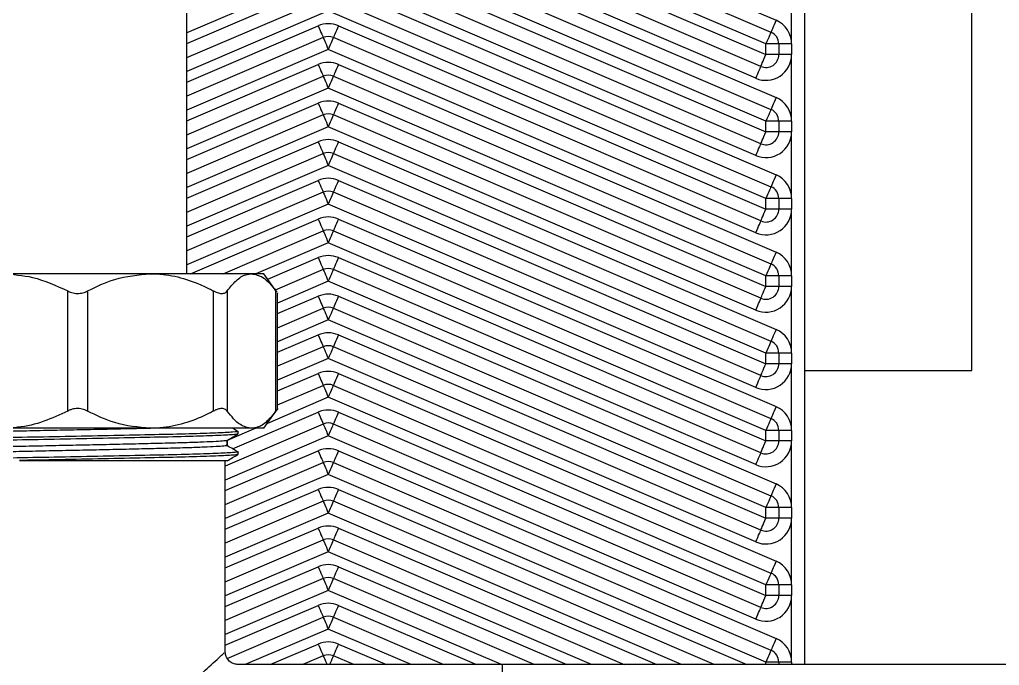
# Model space of a CAD drawing. Extents: x 75 to 2075, y 25 to 1460.
# Drawn here: x 426 to 552.8, y 1026.3 to 1109.9 of the extents above; entities that cross this region are included whole.
import ezdxf

# ---------------------------------------------------------------- set-up
doc = ezdxf.new("R2010")
doc.units = 0
doc.header["$LTSCALE"] = 5
doc.linetypes.add('SLD-KATı', pattern=[0])
doc.layers.get('0').update_dxf_attribs({"linetype": 'CONTINUOUS'})

msp = doc.modelspace()

# ---------------------------------------------------------------- linework, layer by layer
at = {"color": 7, "linetype": 'SLD-KATı'}
for p, q in [((447.594, 1076.979), (447.594, 1193.646)), ((527.594, 1192.473), (527.594, 1026.396)), ((549.26, 1064.479), (549.26, 1174.588)), ((467.24, 1134.063), (523.907, 1109.778)), ((466.584, 1132.531), (523.25, 1108.246)), ((522.594, 1106.714), (465.927, 1131)), ((467.24, 1129.063), (522.594, 1105.34)), ((521.937, 1103.808), (466.584, 1127.531)), ((521.281, 1102.277), (465.927, 1126)), ((467.24, 1124.063), (523.907, 1099.778)), ((466.584, 1122.531), (523.25, 1098.246)), ((522.594, 1096.714), (465.927, 1120.999)), ((467.24, 1119.063), (522.594, 1095.34)), ((521.937, 1093.808), (466.584, 1117.531)), ((521.281, 1092.277), (465.927, 1115.999)), ((525.927, 1106.714), (525.927, 1115.34)), ((467.24, 1114.063), (523.907, 1089.778)), ((447.594, 1104.956), (465.271, 1112.531)), ((466.584, 1112.531), (523.25, 1088.246)), ((522.594, 1086.714), (465.927, 1111)), ((467.24, 1109.063), (522.594, 1085.34)), ((465.271, 1107.531), (447.594, 1099.956)), ((521.937, 1083.808), (466.584, 1107.531)), ((524.26, 1106.714), (522.594, 1106.714)), ((522.594, 1105.34), (522.594, 1106.714)), ((524.26, 1106.714), (524.26, 1105.34)), ((525.927, 1106.714), (524.26, 1106.714)), ((525.927, 1106.714), (525.927, 1105.34)), ((521.281, 1082.277), (465.927, 1105.999)), ((524.26, 1105.34), (522.594, 1105.34)), ((525.927, 1105.34), (524.26, 1105.34)), ((525.927, 1096.714), (525.927, 1105.34)), ((467.24, 1104.063), (523.907, 1079.778)), ((447.594, 1094.956), (465.271, 1102.531)), ((466.584, 1102.531), (523.25, 1078.246)), ((522.594, 1076.714), (465.927, 1100.999)), ((467.24, 1099.063), (522.594, 1075.34)), ((465.271, 1097.531), (447.594, 1089.956)), ((521.937, 1073.808), (466.584, 1097.531)), ((524.26, 1096.714), (522.594, 1096.714)), ((522.594, 1095.34), (522.594, 1096.714)), ((525.927, 1096.714), (524.26, 1096.714)), ((524.26, 1096.714), (524.26, 1095.34)), ((525.927, 1096.714), (525.927, 1095.34)), ((521.281, 1072.277), (465.927, 1096)), ((524.26, 1095.34), (522.594, 1095.34)), ((525.927, 1095.34), (524.26, 1095.34)), ((525.927, 1086.714), (525.927, 1095.34)), ((467.24, 1094.063), (523.907, 1069.778)), ((447.594, 1084.956), (465.271, 1092.531)), ((466.584, 1092.531), (523.25, 1068.246)), ((522.594, 1066.714), (465.927, 1090.999)), ((467.24, 1089.063), (522.594, 1065.34)), ((465.271, 1087.531), (447.594, 1079.956)), ((521.937, 1063.808), (466.584, 1087.531)), ((521.281, 1062.277), (465.927, 1085.999)), ((524.26, 1086.714), (522.594, 1086.714)), ((522.594, 1085.34), (522.594, 1086.714)), ((525.927, 1086.714), (524.26, 1086.714)), ((524.26, 1086.714), (524.26, 1085.34)), ((525.927, 1086.714), (525.927, 1085.34)), ((524.26, 1085.34), (522.594, 1085.34)), ((525.927, 1085.34), (524.26, 1085.34)), ((525.927, 1076.714), (525.927, 1085.34)), ((467.24, 1084.063), (523.907, 1059.778)), ((452.316, 1076.979), (465.271, 1082.531)), ((466.584, 1082.531), (523.25, 1058.246)), ((522.594, 1056.714), (465.927, 1080.999)), ((467.24, 1079.063), (522.594, 1055.34)), ((465.271, 1077.531), (459.068, 1074.873)), ((521.937, 1053.808), (466.584, 1077.531)), ((442.909, 1076.979), (423.785, 1076.979)), ((455.991, 1076.979), (442.909, 1076.979)), ((457.594, 1076.979), (455.991, 1076.979)), ((459.26, 1074.599), (457.594, 1076.979)), ((521.281, 1052.277), (465.927, 1076)), ((522.594, 1075.34), (522.594, 1076.714)), ((524.26, 1076.714), (522.594, 1076.714)), ((525.927, 1076.714), (524.26, 1076.714)), ((524.26, 1076.714), (524.26, 1075.34)), ((525.927, 1076.714), (525.927, 1075.34)), ((432.184, 1059.211), (432.184, 1074.748)), ((434.734, 1074.748), (434.734, 1059.211)), ((451.084, 1059.211), (451.084, 1074.748)), ((452.828, 1074.748), (452.828, 1059.211)), ((459.153, 1059.211), (459.153, 1074.748)), ((459.153, 1074.748), (459.258, 1074.598)), ((524.26, 1075.34), (522.594, 1075.34)), ((525.927, 1075.34), (524.26, 1075.34)), ((525.927, 1066.714), (525.927, 1075.34)), ((459.332, 1074.495), (459.346, 1074.457)), ((459.366, 1059.519), (459.366, 1074.457)), ((467.24, 1074.063), (523.907, 1049.778)), ((459.366, 1070.001), (465.271, 1072.531)), ((466.584, 1072.531), (523.25, 1048.246)), ((522.594, 1046.714), (465.927, 1070.999)), ((467.24, 1069.063), (522.594, 1045.34)), ((465.271, 1067.531), (459.366, 1065.001)), ((521.937, 1043.808), (466.584, 1067.531)), ((521.281, 1042.276), (465.927, 1065.999)), ((522.594, 1065.34), (522.594, 1066.714)), ((524.26, 1066.714), (522.594, 1066.714)), ((524.26, 1066.714), (524.26, 1065.34)), ((525.927, 1066.714), (524.26, 1066.714)), ((525.927, 1066.714), (525.927, 1065.34)), ((524.26, 1065.34), (522.594, 1065.34)), ((525.927, 1065.34), (524.26, 1065.34)), ((525.927, 1056.714), (525.927, 1065.34)), ((527.594, 1064.479), (549.26, 1064.479)), ((467.24, 1064.063), (523.907, 1039.778)), ((459.366, 1060.001), (465.271, 1062.531)), ((466.584, 1062.531), (523.25, 1038.246)), ((522.594, 1036.714), (465.927, 1061)), ((457.594, 1056.979), (459.277, 1059.384)), ((467.24, 1059.063), (522.594, 1035.34)), ((442.909, 1056.979), (423.785, 1056.979)), ((455.991, 1056.979), (442.909, 1056.979)), ((465.271, 1057.531), (452.594, 1052.099)), ((454.13, 1056.626), (453.52, 1056.979)), ((457.594, 1056.979), (455.991, 1056.979)), ((521.937, 1033.808), (466.584, 1057.531)), ((454.26, 1056.25), (454.26, 1056.581)), ((521.281, 1032.277), (465.927, 1055.999)), ((524.26, 1056.714), (522.594, 1056.714)), ((522.594, 1055.34), (522.594, 1056.714)), ((524.26, 1056.714), (524.26, 1055.34)), ((525.927, 1056.714), (524.26, 1056.714)), ((525.927, 1056.714), (525.927, 1055.34)), ((524.26, 1055.34), (522.594, 1055.34)), ((525.927, 1055.34), (524.26, 1055.34)), ((525.927, 1046.714), (525.927, 1055.34)), ((454.26, 1053.604), (454.26, 1053.935)), ((467.24, 1054.063), (523.907, 1029.778)), ((452.594, 1027.901), (452.594, 1052.813)), ((452.594, 1047.098), (465.271, 1052.531)), ((466.584, 1052.531), (523.25, 1028.246)), ((522.594, 1026.714), (465.927, 1050.999)), ((465.271, 1047.531), (452.594, 1042.098)), ((515.899, 1026.396), (466.584, 1047.531)), ((522.594, 1045.34), (522.594, 1046.714)), ((524.26, 1046.714), (522.594, 1046.714)), ((525.927, 1046.714), (524.26, 1046.714)), ((524.26, 1046.714), (524.26, 1045.34)), ((525.927, 1046.714), (525.927, 1045.34)), ((524.26, 1045.34), (522.594, 1045.34)), ((525.927, 1045.34), (524.26, 1045.34)), ((525.927, 1036.714), (525.927, 1045.34)), ((452.594, 1037.098), (465.271, 1042.531)), ((466.584, 1042.531), (504.233, 1026.396)), ((465.271, 1037.531), (452.594, 1032.099)), ((492.566, 1026.396), (466.584, 1037.531)), ((524.26, 1036.714), (522.594, 1036.714)), ((522.594, 1035.34), (522.594, 1036.714)), ((525.927, 1036.714), (524.26, 1036.714)), ((524.26, 1036.714), (524.26, 1035.34)), ((525.927, 1036.714), (525.927, 1035.34)), ((524.26, 1035.34), (522.594, 1035.34)), ((525.927, 1035.34), (524.26, 1035.34)), ((525.927, 1026.714), (525.927, 1035.34)), ((452.852, 1027.209), (465.271, 1032.531)), ((466.584, 1032.531), (480.899, 1026.396)), ((488.427, 1026.396), (454.073, 1026.396)), ((465.271, 1027.531), (462.622, 1026.396)), ((469.233, 1026.396), (466.584, 1027.531)), ((561.602, 1026.396), (488.427, 1026.396)), ((488.427, 1026.396), (488.427, 979.729)), ((524.26, 1026.714), (522.594, 1026.714)), ((525.927, 1026.714), (524.26, 1026.714)), ((524.26, 1026.714), (524.26, 1026.396))]:
    msp.add_line(p, q, dxfattribs=at)
at = {"color": 8, "linetype": 'SLD-KATı'}
for p, q in [((465.927, 1115.999), (447.594, 1108.142)), ((447.594, 1106.769), (464.614, 1114.063)), ((465.927, 1111), (447.594, 1103.142)), ((447.594, 1101.769), (464.614, 1109.063)), ((465.927, 1105.999), (447.594, 1098.142)), ((447.594, 1096.769), (464.614, 1104.063)), ((465.927, 1100.999), (447.594, 1093.142)), ((447.594, 1091.769), (464.614, 1099.063)), ((465.927, 1096), (447.594, 1088.142)), ((447.594, 1086.769), (464.614, 1094.063)), ((465.927, 1090.999), (447.594, 1083.142)), ((447.594, 1081.769), (464.614, 1089.063)), ((465.927, 1085.999), (447.594, 1078.142)), ((448.085, 1076.979), (464.614, 1084.063)), ((465.927, 1080.999), (456.547, 1076.979)), ((458.092, 1076.268), (464.614, 1079.063)), ((465.927, 1076), (459.366, 1073.188)), ((459.366, 1071.814), (464.614, 1074.063)), ((465.927, 1070.999), (459.366, 1068.188)), ((459.366, 1066.814), (464.614, 1069.063)), ((465.927, 1065.999), (459.366, 1063.188)), ((459.366, 1061.814), (464.614, 1064.063)), ((465.927, 1061), (458.042, 1057.62)), ((453.545, 1054.319), (464.614, 1059.063)), ((456.547, 1056.979), (452.828, 1055.386)), ((465.927, 1055.999), (452.594, 1050.285)), ((452.594, 1048.912), (464.614, 1054.063)), ((465.927, 1050.999), (452.594, 1045.285)), ((452.594, 1043.912), (464.614, 1049.063)), ((467.24, 1049.063), (520.13, 1026.396)), ((465.927, 1045.999), (452.594, 1040.285)), ((511.668, 1026.396), (465.927, 1045.999)), ((452.594, 1038.912), (464.614, 1044.063)), ((467.24, 1044.063), (508.464, 1026.396)), ((465.927, 1041), (452.594, 1035.285)), ((500.002, 1026.396), (465.927, 1041)), ((452.594, 1033.912), (464.614, 1039.063)), ((467.24, 1039.063), (496.797, 1026.396)), ((465.927, 1035.999), (452.594, 1030.285)), ((488.335, 1026.396), (465.927, 1035.999)), ((452.594, 1028.912), (464.614, 1034.063)), ((467.24, 1034.063), (485.13, 1026.396)), ((465.927, 1030.999), (455.186, 1026.396)), ((476.668, 1026.396), (465.927, 1030.999)), ((458.391, 1026.396), (464.614, 1029.063)), ((467.24, 1029.063), (473.464, 1026.396)), ((522.594, 1026.396), (522.594, 1026.714)), ((525.927, 1026.714), (525.927, 1026.396))]:
    msp.add_line(p, q, dxfattribs=at)
at = {"color": 7, "linetype": 'SLD-KATı', "flags": 128}
for points in [[(464.614, 1109.063), (464.742, 1108.764), (464.865, 1108.477), (464.979, 1108.212), (465.078, 1107.98), (465.16, 1107.79), (465.221, 1107.648), (465.258, 1107.561), (465.271, 1107.531)], [(467.24, 1109.063), (467.112, 1108.764), (466.989, 1108.477), (466.875, 1108.212), (466.776, 1107.98), (466.694, 1107.79), (466.634, 1107.648), (466.596, 1107.561), (466.584, 1107.531)], [(523.907, 1109.778), (523.779, 1109.479), (523.656, 1109.191), (523.542, 1108.927), (523.443, 1108.694), (523.361, 1108.504), (523.3, 1108.362), (523.263, 1108.275), (523.25, 1108.246)], [(523.25, 1108.246), (523.238, 1108.216), (523.2, 1108.129), (523.14, 1107.988), (523.058, 1107.797), (522.958, 1107.565), (522.845, 1107.3), (522.722, 1107.013), (522.594, 1106.714)], [(465.271, 1107.531), (465.283, 1107.502), (465.321, 1107.415), (465.381, 1107.273), (465.463, 1107.083), (465.562, 1106.851), (465.676, 1106.586), (465.799, 1106.298), (465.927, 1105.999)], [(466.584, 1107.531), (466.571, 1107.502), (466.534, 1107.415), (466.473, 1107.273), (466.391, 1107.083), (466.292, 1106.851), (466.178, 1106.586), (466.055, 1106.298), (465.927, 1105.999)], [(521.937, 1103.808), (521.95, 1103.838), (521.987, 1103.925), (522.048, 1104.067), (522.129, 1104.257), (522.229, 1104.489), (522.342, 1104.754), (522.466, 1105.041), (522.594, 1105.34)], [(464.614, 1104.063), (464.742, 1103.764), (464.865, 1103.477), (464.979, 1103.212), (465.078, 1102.98), (465.16, 1102.79), (465.221, 1102.648), (465.258, 1102.561), (465.271, 1102.531)], [(467.24, 1104.063), (467.112, 1103.764), (466.989, 1103.477), (466.875, 1103.212), (466.776, 1102.98), (466.694, 1102.79), (466.634, 1102.648), (466.596, 1102.561), (466.584, 1102.531)], [(521.281, 1102.277), (521.409, 1102.575), (521.532, 1102.863), (521.645, 1103.128), (521.745, 1103.36), (521.827, 1103.55), (521.887, 1103.692), (521.925, 1103.779), (521.937, 1103.808)], [(465.271, 1102.531), (465.283, 1102.502), (465.321, 1102.415), (465.381, 1102.273), (465.463, 1102.083), (465.562, 1101.851), (465.676, 1101.586), (465.799, 1101.298), (465.927, 1100.999)], [(466.584, 1102.531), (466.571, 1102.502), (466.534, 1102.415), (466.473, 1102.273), (466.391, 1102.083), (466.292, 1101.851), (466.178, 1101.586), (466.055, 1101.298), (465.927, 1100.999)], [(464.614, 1099.063), (464.742, 1098.764), (464.865, 1098.477), (464.979, 1098.212), (465.078, 1097.98), (465.16, 1097.79), (465.221, 1097.648), (465.258, 1097.561), (465.271, 1097.531)], [(467.24, 1099.063), (467.112, 1098.764), (466.989, 1098.477), (466.875, 1098.212), (466.776, 1097.98), (466.694, 1097.79), (466.634, 1097.648), (466.596, 1097.561), (466.584, 1097.531)], [(523.907, 1099.778), (523.779, 1099.479), (523.656, 1099.191), (523.542, 1098.926), (523.443, 1098.694), (523.361, 1098.504), (523.3, 1098.362), (523.263, 1098.275), (523.25, 1098.246)], [(465.271, 1097.531), (465.283, 1097.502), (465.321, 1097.415), (465.381, 1097.273), (465.463, 1097.083), (465.562, 1096.851), (465.676, 1096.586), (465.799, 1096.298), (465.927, 1096)], [(466.584, 1097.531), (466.571, 1097.502), (466.534, 1097.415), (466.473, 1097.273), (466.391, 1097.083), (466.292, 1096.851), (466.178, 1096.586), (466.055, 1096.298), (465.927, 1096)], [(523.25, 1098.246), (523.238, 1098.216), (523.2, 1098.129), (523.14, 1097.988), (523.058, 1097.797), (522.958, 1097.565), (522.845, 1097.3), (522.722, 1097.013), (522.594, 1096.714)], [(521.937, 1093.808), (521.95, 1093.838), (521.987, 1093.925), (522.048, 1094.067), (522.129, 1094.257), (522.229, 1094.489), (522.342, 1094.754), (522.466, 1095.041), (522.594, 1095.34)], [(464.614, 1094.063), (464.742, 1093.764), (464.865, 1093.477), (464.979, 1093.212), (465.078, 1092.98), (465.16, 1092.79), (465.221, 1092.648), (465.258, 1092.561), (465.271, 1092.531)], [(467.24, 1094.063), (467.112, 1093.764), (466.989, 1093.477), (466.875, 1093.212), (466.776, 1092.98), (466.694, 1092.79), (466.634, 1092.648), (466.596, 1092.561), (466.584, 1092.531)], [(521.281, 1092.277), (521.409, 1092.575), (521.532, 1092.863), (521.645, 1093.128), (521.745, 1093.36), (521.827, 1093.55), (521.887, 1093.692), (521.925, 1093.779), (521.937, 1093.808)], [(465.271, 1092.531), (465.283, 1092.502), (465.321, 1092.415), (465.381, 1092.273), (465.463, 1092.083), (465.562, 1091.851), (465.676, 1091.586), (465.799, 1091.298), (465.927, 1090.999)], [(466.584, 1092.531), (466.571, 1092.502), (466.534, 1092.415), (466.473, 1092.273), (466.391, 1092.083), (466.292, 1091.851), (466.178, 1091.586), (466.055, 1091.298), (465.927, 1090.999)], [(464.614, 1089.063), (464.742, 1088.764), (464.865, 1088.477), (464.979, 1088.212), (465.078, 1087.98), (465.16, 1087.79), (465.221, 1087.648), (465.258, 1087.561), (465.271, 1087.531)], [(467.24, 1089.063), (467.112, 1088.764), (466.989, 1088.477), (466.875, 1088.212), (466.776, 1087.98), (466.694, 1087.79), (466.634, 1087.648), (466.596, 1087.561), (466.584, 1087.531)], [(523.907, 1089.778), (523.779, 1089.479), (523.656, 1089.191), (523.542, 1088.927), (523.443, 1088.694), (523.361, 1088.504), (523.3, 1088.362), (523.263, 1088.275), (523.25, 1088.246)], [(465.271, 1087.531), (465.283, 1087.502), (465.321, 1087.415), (465.381, 1087.273), (465.463, 1087.083), (465.562, 1086.851), (465.676, 1086.586), (465.799, 1086.298), (465.927, 1085.999)], [(466.584, 1087.531), (466.571, 1087.502), (466.534, 1087.415), (466.473, 1087.273), (466.391, 1087.083), (466.292, 1086.851), (466.178, 1086.586), (466.055, 1086.298), (465.927, 1085.999)], [(523.25, 1088.246), (523.238, 1088.216), (523.2, 1088.129), (523.14, 1087.987), (523.058, 1087.797), (522.958, 1087.565), (522.845, 1087.3), (522.722, 1087.013), (522.594, 1086.714)], [(521.937, 1083.808), (521.95, 1083.838), (521.987, 1083.925), (522.048, 1084.067), (522.129, 1084.257), (522.229, 1084.489), (522.342, 1084.754), (522.466, 1085.041), (522.594, 1085.34)], [(464.614, 1084.063), (464.742, 1083.764), (464.865, 1083.477), (464.979, 1083.212), (465.078, 1082.98), (465.16, 1082.79), (465.221, 1082.648), (465.258, 1082.561), (465.271, 1082.531)], [(467.24, 1084.063), (467.112, 1083.764), (466.989, 1083.477), (466.875, 1083.212), (466.776, 1082.98), (466.694, 1082.79), (466.634, 1082.648), (466.596, 1082.561), (466.584, 1082.531)], [(521.281, 1082.277), (521.409, 1082.575), (521.532, 1082.863), (521.645, 1083.128), (521.745, 1083.36), (521.827, 1083.55), (521.887, 1083.692), (521.925, 1083.779), (521.937, 1083.808)], [(465.271, 1082.531), (465.283, 1082.502), (465.321, 1082.415), (465.381, 1082.273), (465.463, 1082.083), (465.562, 1081.851), (465.676, 1081.586), (465.799, 1081.298), (465.927, 1080.999)], [(466.584, 1082.531), (466.571, 1082.502), (466.534, 1082.415), (466.473, 1082.273), (466.391, 1082.083), (466.292, 1081.851), (466.178, 1081.586), (466.055, 1081.298), (465.927, 1080.999)], [(523.907, 1079.778), (523.779, 1079.479), (523.656, 1079.191), (523.542, 1078.927), (523.443, 1078.694), (523.361, 1078.504), (523.3, 1078.362), (523.263, 1078.275), (523.25, 1078.246)], [(464.614, 1079.063), (464.742, 1078.764), (464.865, 1078.477), (464.979, 1078.212), (465.078, 1077.98), (465.16, 1077.79), (465.221, 1077.648), (465.258, 1077.561), (465.271, 1077.531)], [(467.24, 1079.063), (467.112, 1078.764), (466.989, 1078.477), (466.875, 1078.212), (466.776, 1077.98), (466.694, 1077.79), (466.634, 1077.648), (466.596, 1077.561), (466.584, 1077.531)], [(465.271, 1077.531), (465.283, 1077.502), (465.321, 1077.415), (465.381, 1077.273), (465.463, 1077.083), (465.562, 1076.851), (465.676, 1076.586), (465.799, 1076.298), (465.927, 1076)], [(466.584, 1077.531), (466.571, 1077.502), (466.534, 1077.415), (466.473, 1077.273), (466.391, 1077.083), (466.292, 1076.851), (466.178, 1076.586), (466.055, 1076.298), (465.927, 1076)], [(523.25, 1078.246), (523.238, 1078.216), (523.2, 1078.129), (523.14, 1077.988), (523.058, 1077.797), (522.958, 1077.565), (522.845, 1077.3), (522.722, 1077.013), (522.594, 1076.714)], [(521.937, 1073.808), (521.95, 1073.838), (521.987, 1073.925), (522.048, 1074.067), (522.129, 1074.257), (522.229, 1074.489), (522.342, 1074.754), (522.466, 1075.041), (522.594, 1075.34)], [(464.614, 1074.063), (464.742, 1073.764), (464.865, 1073.477), (464.979, 1073.212), (465.078, 1072.98), (465.16, 1072.79), (465.221, 1072.648), (465.258, 1072.561), (465.271, 1072.531)], [(467.24, 1074.063), (467.112, 1073.764), (466.989, 1073.477), (466.875, 1073.212), (466.776, 1072.98), (466.694, 1072.79), (466.634, 1072.648), (466.596, 1072.561), (466.584, 1072.531)], [(521.281, 1072.277), (521.409, 1072.575), (521.532, 1072.863), (521.645, 1073.128), (521.745, 1073.36), (521.827, 1073.55), (521.887, 1073.692), (521.925, 1073.779), (521.937, 1073.808)], [(465.271, 1072.531), (465.283, 1072.502), (465.321, 1072.415), (465.381, 1072.273), (465.463, 1072.083), (465.562, 1071.851), (465.676, 1071.586), (465.799, 1071.298), (465.927, 1070.999)], [(466.584, 1072.531), (466.571, 1072.502), (466.534, 1072.415), (466.473, 1072.273), (466.391, 1072.083), (466.292, 1071.851), (466.178, 1071.586), (466.055, 1071.298), (465.927, 1070.999)], [(523.907, 1069.778), (523.779, 1069.479), (523.656, 1069.191), (523.542, 1068.927), (523.443, 1068.694), (523.361, 1068.504), (523.3, 1068.362), (523.263, 1068.275), (523.25, 1068.246)], [(464.614, 1069.063), (464.742, 1068.764), (464.865, 1068.477), (464.979, 1068.212), (465.078, 1067.98), (465.16, 1067.79), (465.221, 1067.648), (465.258, 1067.561), (465.271, 1067.531)], [(467.24, 1069.063), (467.112, 1068.764), (466.989, 1068.477), (466.875, 1068.212), (466.776, 1067.98), (466.694, 1067.79), (466.634, 1067.648), (466.596, 1067.561), (466.584, 1067.531)], [(523.25, 1068.246), (523.238, 1068.216), (523.2, 1068.129), (523.14, 1067.988), (523.058, 1067.797), (522.958, 1067.565), (522.845, 1067.3), (522.722, 1067.013), (522.594, 1066.714)], [(465.271, 1067.531), (465.283, 1067.502), (465.321, 1067.415), (465.381, 1067.273), (465.463, 1067.083), (465.562, 1066.851), (465.676, 1066.586), (465.799, 1066.298), (465.927, 1065.999)], [(466.584, 1067.531), (466.571, 1067.502), (466.534, 1067.415), (466.473, 1067.273), (466.391, 1067.083), (466.292, 1066.851), (466.178, 1066.586), (466.055, 1066.298), (465.927, 1065.999)], [(521.937, 1063.808), (521.95, 1063.838), (521.987, 1063.925), (522.048, 1064.067), (522.129, 1064.257), (522.229, 1064.489), (522.342, 1064.754), (522.466, 1065.041), (522.594, 1065.34)], [(464.614, 1064.063), (464.742, 1063.764), (464.865, 1063.477), (464.979, 1063.212), (465.078, 1062.98), (465.16, 1062.79), (465.221, 1062.648), (465.258, 1062.561), (465.271, 1062.531)], [(467.24, 1064.063), (467.112, 1063.764), (466.989, 1063.477), (466.875, 1063.212), (466.776, 1062.98), (466.694, 1062.79), (466.634, 1062.648), (466.596, 1062.561), (466.584, 1062.531)], [(521.281, 1062.277), (521.409, 1062.575), (521.532, 1062.863), (521.645, 1063.128), (521.745, 1063.36), (521.827, 1063.55), (521.887, 1063.692), (521.925, 1063.779), (521.937, 1063.808)], [(465.271, 1062.531), (465.283, 1062.502), (465.321, 1062.415), (465.381, 1062.273), (465.463, 1062.083), (465.562, 1061.851), (465.676, 1061.586), (465.799, 1061.298), (465.927, 1061)], [(466.584, 1062.531), (466.571, 1062.502), (466.534, 1062.415), (466.473, 1062.273), (466.391, 1062.083), (466.292, 1061.851), (466.178, 1061.586), (466.055, 1061.298), (465.927, 1061)], [(523.907, 1059.778), (523.779, 1059.479), (523.656, 1059.191), (523.542, 1058.927), (523.443, 1058.694), (523.361, 1058.504), (523.3, 1058.362), (523.263, 1058.275), (523.25, 1058.246)], [(464.614, 1059.063), (464.742, 1058.764), (464.865, 1058.477), (464.979, 1058.212), (465.078, 1057.98), (465.16, 1057.79), (465.221, 1057.648), (465.258, 1057.561), (465.271, 1057.531)], [(467.24, 1059.063), (467.112, 1058.764), (466.989, 1058.477), (466.875, 1058.212), (466.776, 1057.98), (466.694, 1057.79), (466.634, 1057.648), (466.596, 1057.561), (466.584, 1057.531)], [(523.25, 1058.246), (523.238, 1058.216), (523.2, 1058.129), (523.14, 1057.988), (523.058, 1057.797), (522.958, 1057.565), (522.845, 1057.3), (522.722, 1057.013), (522.594, 1056.714)], [(465.271, 1057.531), (465.283, 1057.502), (465.321, 1057.415), (465.381, 1057.273), (465.463, 1057.083), (465.562, 1056.851), (465.676, 1056.586), (465.799, 1056.298), (465.927, 1055.999)], [(466.584, 1057.531), (466.571, 1057.502), (466.534, 1057.415), (466.473, 1057.273), (466.391, 1057.083), (466.292, 1056.851), (466.178, 1056.586), (466.055, 1056.298), (465.927, 1055.999)], [(521.937, 1053.808), (521.95, 1053.838), (521.987, 1053.925), (522.048, 1054.067), (522.129, 1054.257), (522.229, 1054.489), (522.342, 1054.754), (522.466, 1055.041), (522.594, 1055.34)], [(464.614, 1054.063), (464.742, 1053.764), (464.865, 1053.477), (464.979, 1053.212), (465.078, 1052.98), (465.16, 1052.79), (465.221, 1052.648), (465.258, 1052.561), (465.271, 1052.531)], [(467.24, 1054.063), (467.112, 1053.764), (466.989, 1053.477), (466.875, 1053.212), (466.776, 1052.98), (466.694, 1052.79), (466.634, 1052.648), (466.596, 1052.561), (466.584, 1052.531)], [(521.281, 1052.277), (521.409, 1052.575), (521.532, 1052.863), (521.645, 1053.128), (521.745, 1053.36), (521.827, 1053.55), (521.887, 1053.692), (521.925, 1053.779), (521.937, 1053.808)], [(465.271, 1052.531), (465.283, 1052.502), (465.321, 1052.415), (465.381, 1052.273), (465.463, 1052.083), (465.562, 1051.851), (465.676, 1051.586), (465.799, 1051.298), (465.927, 1050.999)], [(466.584, 1052.531), (466.571, 1052.502), (466.534, 1052.415), (466.473, 1052.273), (466.391, 1052.083), (466.292, 1051.851), (466.178, 1051.586), (466.055, 1051.298), (465.927, 1050.999)], [(523.907, 1049.778), (523.779, 1049.479), (523.656, 1049.191), (523.542, 1048.927), (523.443, 1048.694), (523.361, 1048.504), (523.3, 1048.362), (523.263, 1048.275), (523.25, 1048.246)], [(464.614, 1049.063), (464.742, 1048.764), (464.865, 1048.477), (464.979, 1048.212), (465.078, 1047.98), (465.16, 1047.79), (465.221, 1047.648), (465.258, 1047.561), (465.271, 1047.531)], [(467.24, 1049.063), (467.112, 1048.764), (466.989, 1048.477), (466.875, 1048.212), (466.776, 1047.98), (466.694, 1047.79), (466.634, 1047.648), (466.596, 1047.561), (466.584, 1047.531)], [(523.25, 1048.246), (523.238, 1048.216), (523.2, 1048.129), (523.14, 1047.988), (523.058, 1047.797), (522.958, 1047.565), (522.845, 1047.3), (522.722, 1047.013), (522.594, 1046.714)], [(465.271, 1047.531), (465.283, 1047.502), (465.321, 1047.415), (465.381, 1047.273), (465.463, 1047.083), (465.562, 1046.851), (465.676, 1046.586), (465.799, 1046.298), (465.927, 1045.999)], [(466.584, 1047.531), (466.571, 1047.502), (466.534, 1047.415), (466.473, 1047.273), (466.391, 1047.083), (466.292, 1046.851), (466.178, 1046.586), (466.055, 1046.298), (465.927, 1045.999)], [(521.937, 1043.808), (521.95, 1043.838), (521.987, 1043.925), (522.048, 1044.067), (522.129, 1044.257), (522.229, 1044.489), (522.342, 1044.754), (522.466, 1045.041), (522.594, 1045.34)], [(464.614, 1044.063), (464.742, 1043.764), (464.865, 1043.477), (464.979, 1043.212), (465.078, 1042.98), (465.16, 1042.79), (465.221, 1042.648), (465.258, 1042.561), (465.271, 1042.531)], [(467.24, 1044.063), (467.112, 1043.764), (466.989, 1043.477), (466.875, 1043.212), (466.776, 1042.98), (466.694, 1042.79), (466.634, 1042.648), (466.596, 1042.561), (466.584, 1042.531)], [(521.281, 1042.276), (521.409, 1042.575), (521.532, 1042.863), (521.645, 1043.128), (521.745, 1043.36), (521.827, 1043.55), (521.887, 1043.692), (521.925, 1043.779), (521.937, 1043.808)], [(465.271, 1042.531), (465.283, 1042.502), (465.321, 1042.415), (465.381, 1042.273), (465.463, 1042.083), (465.562, 1041.851), (465.676, 1041.586), (465.799, 1041.298), (465.927, 1041)], [(466.584, 1042.531), (466.571, 1042.502), (466.534, 1042.415), (466.473, 1042.273), (466.391, 1042.083), (466.292, 1041.851), (466.178, 1041.586), (466.055, 1041.298), (465.927, 1041)], [(464.614, 1039.063), (464.742, 1038.764), (464.865, 1038.477), (464.979, 1038.212), (465.078, 1037.98), (465.16, 1037.79), (465.221, 1037.648), (465.258, 1037.561), (465.271, 1037.531)], [(467.24, 1039.063), (467.112, 1038.764), (466.989, 1038.477), (466.875, 1038.212), (466.776, 1037.98), (466.694, 1037.79), (466.634, 1037.648), (466.596, 1037.561), (466.584, 1037.531)], [(523.907, 1039.778), (523.779, 1039.479), (523.656, 1039.191), (523.542, 1038.927), (523.443, 1038.694), (523.361, 1038.504), (523.3, 1038.362), (523.263, 1038.275), (523.25, 1038.246)], [(523.25, 1038.246), (523.238, 1038.216), (523.2, 1038.129), (523.14, 1037.987), (523.058, 1037.797), (522.958, 1037.565), (522.845, 1037.3), (522.722, 1037.013), (522.594, 1036.714)], [(465.271, 1037.531), (465.283, 1037.502), (465.321, 1037.415), (465.381, 1037.273), (465.463, 1037.083), (465.562, 1036.851), (465.676, 1036.586), (465.799, 1036.298), (465.927, 1035.999)], [(466.584, 1037.531), (466.571, 1037.502), (466.534, 1037.415), (466.473, 1037.273), (466.391, 1037.083), (466.292, 1036.851), (466.178, 1036.586), (466.055, 1036.298), (465.927, 1035.999)], [(521.937, 1033.808), (521.95, 1033.838), (521.987, 1033.925), (522.048, 1034.067), (522.129, 1034.257), (522.229, 1034.489), (522.342, 1034.754), (522.466, 1035.041), (522.594, 1035.34)], [(464.614, 1034.063), (464.742, 1033.764), (464.865, 1033.477), (464.979, 1033.212), (465.078, 1032.98), (465.16, 1032.79), (465.221, 1032.648), (465.258, 1032.561), (465.271, 1032.531)], [(467.24, 1034.063), (467.112, 1033.764), (466.989, 1033.477), (466.875, 1033.212), (466.776, 1032.98), (466.694, 1032.79), (466.634, 1032.648), (466.596, 1032.561), (466.584, 1032.531)], [(521.281, 1032.277), (521.409, 1032.575), (521.532, 1032.863), (521.645, 1033.128), (521.745, 1033.36), (521.827, 1033.55), (521.887, 1033.692), (521.925, 1033.779), (521.937, 1033.808)], [(465.271, 1032.531), (465.283, 1032.502), (465.321, 1032.415), (465.381, 1032.273), (465.463, 1032.083), (465.562, 1031.851), (465.676, 1031.586), (465.799, 1031.298), (465.927, 1030.999)], [(466.584, 1032.531), (466.571, 1032.502), (466.534, 1032.415), (466.473, 1032.273), (466.391, 1032.083), (466.292, 1031.851), (466.178, 1031.586), (466.055, 1031.298), (465.927, 1030.999)], [(464.614, 1029.063), (464.742, 1028.764), (464.865, 1028.477), (464.979, 1028.212), (465.078, 1027.98), (465.16, 1027.79), (465.221, 1027.648), (465.258, 1027.561), (465.271, 1027.531)], [(467.24, 1029.063), (467.112, 1028.764), (466.989, 1028.477), (466.875, 1028.212), (466.776, 1027.98), (466.694, 1027.79), (466.634, 1027.648), (466.596, 1027.561), (466.584, 1027.531)], [(523.907, 1029.778), (523.779, 1029.479), (523.656, 1029.191), (523.542, 1028.926), (523.443, 1028.694), (523.361, 1028.504), (523.3, 1028.362), (523.263, 1028.275), (523.25, 1028.246)], [(523.25, 1028.246), (523.238, 1028.216), (523.2, 1028.129), (523.14, 1027.988), (523.058, 1027.797), (522.958, 1027.565), (522.845, 1027.3), (522.722, 1027.013), (522.594, 1026.714)]]:
    msp.add_lwpolyline(points, dxfattribs=at)
at = {"color": 8, "linetype": 'SLD-KATı', "flags": 128}
for points in [[(465.271, 1027.531), (465.283, 1027.502), (465.321, 1027.415), (465.381, 1027.273), (465.463, 1027.083), (465.562, 1026.851), (465.676, 1026.586), (465.757, 1026.396)], [(466.584, 1027.531), (466.571, 1027.502), (466.534, 1027.415), (466.473, 1027.273), (466.391, 1027.083), (466.292, 1026.851), (466.178, 1026.586), (466.097, 1026.396)]]:
    msp.add_lwpolyline(points, dxfattribs=at)
at = {"color": 7, "linetype": 'SLD-KATı'}
for centre, radius, start, end in [((465.927, 1105.999), 3.333, 66.80141, 113.19859), ((522.594, 1106.714), 3.333, 0, 66.80141), ((465.927, 1105.999), 1.667, 66.80141, 113.19859), ((522.594, 1106.714), 1.667, 0, 66.80141), ((522.594, 1105.34), 3.333, 246.80141, 0), ((522.594, 1105.34), 1.667, 246.80141, 0), ((465.927, 1100.999), 3.333, 66.80141, 113.19859), ((465.927, 1100.999), 1.667, 66.80141, 113.19859), ((465.927, 1095.999), 3.333, 66.80141, 113.19859), ((522.594, 1096.714), 3.333, 0, 66.80141), ((465.927, 1095.999), 1.667, 66.80141, 113.19859), ((522.594, 1096.714), 1.667, 0, 66.80141), ((522.594, 1095.34), 3.333, 246.80141, 0), ((522.594, 1095.34), 1.667, 246.80141, 0), ((465.927, 1090.999), 3.333, 66.80141, 113.19859), ((465.927, 1090.999), 1.667, 66.80141, 113.19859), ((465.927, 1085.999), 3.333, 66.80141, 113.19859), ((522.594, 1086.714), 3.333, 0, 66.80141), ((465.927, 1085.999), 1.667, 66.80141, 113.19859), ((522.594, 1086.714), 1.667, 0, 66.80141), ((522.594, 1085.34), 3.333, 246.80141, 0), ((522.594, 1085.34), 1.667, 246.80141, 0), ((465.927, 1080.999), 3.333, 66.80141, 113.19859), ((465.927, 1080.999), 1.667, 66.80141, 113.19859), ((522.594, 1076.714), 3.333, 0, 66.80141), ((465.927, 1075.999), 3.333, 66.80141, 113.19859), ((465.927, 1075.999), 1.667, 66.80141, 113.19859), ((522.594, 1076.714), 1.667, 0, 66.80141), ((522.594, 1075.34), 3.333, 246.80141, 0), ((522.594, 1075.34), 1.667, 246.80141, 0), ((465.927, 1070.999), 3.333, 66.80141, 113.19859), ((465.927, 1070.999), 1.667, 66.80141, 113.19859), ((522.594, 1066.714), 3.333, 0, 66.80141), ((465.927, 1065.999), 3.333, 66.80141, 113.19859), ((522.594, 1066.714), 1.667, 0, 66.80141), ((465.927, 1065.999), 1.667, 66.80141, 113.19859), ((522.594, 1065.34), 3.333, 246.80141, 0), ((522.594, 1065.34), 1.667, 246.80141, 0), ((465.927, 1060.999), 3.333, 66.80141, 113.19859), ((465.927, 1060.999), 1.667, 66.80141, 113.19859), ((522.594, 1056.714), 3.333, 0, 66.80141), ((465.927, 1055.999), 3.333, 66.80141, 113.19859), ((522.594, 1056.714), 1.667, 0, 66.80141), ((465.927, 1055.999), 1.667, 66.80141, 113.19859), ((465.927, 1050.999), 3.333, 66.80141, 113.19859), ((522.594, 1055.34), 3.333, 246.80141, 0), ((522.594, 1055.34), 1.667, 246.80141, 0), ((465.927, 1050.999), 1.667, 66.80141, 113.19859), ((465.927, 1045.999), 3.333, 66.80141, 113.19859), ((522.594, 1046.714), 3.333, 0, 66.80141), ((522.594, 1046.714), 1.667, 0, 66.80141), ((465.927, 1045.999), 1.667, 66.80141, 113.19859), ((465.927, 1040.999), 3.333, 66.80141, 113.19859), ((522.594, 1045.34), 3.333, 246.80141, 0), ((522.594, 1045.34), 1.667, 246.80141, 0), ((465.927, 1040.999), 1.667, 66.80141, 113.19859), ((465.927, 1035.999), 3.333, 66.80141, 113.19859), ((522.594, 1036.714), 3.333, 0, 66.80141), ((522.594, 1036.714), 1.667, 0, 66.80141), ((465.927, 1035.999), 1.667, 66.80141, 113.19859), ((522.594, 1035.34), 3.333, 246.80141, 0), ((522.594, 1035.34), 1.667, 246.80141, 0), ((465.927, 1030.999), 3.333, 66.80141, 113.19859), ((465.927, 1030.999), 1.667, 66.80141, 113.19859), ((465.927, 1025.999), 3.333, 66.80141, 113.19859), ((522.594, 1026.714), 3.333, 0, 66.80141), ((465.927, 1025.999), 1.667, 66.80141, 113.19859), ((522.594, 1026.714), 1.667, 0, 66.80141)]:
    msp.add_arc(centre, radius, start, end, dxfattribs=at)
for points, knots in [([(423.785, 1076.979), (425.083, 1076.888), (428.001, 1076.682), (430.691, 1075.439), (432.184, 1074.748)], [0, 0, 0, 0, 0.4446458, 1, 1, 1, 1]), ([(434.734, 1074.748), (435.902, 1075.317), (438.502, 1076.584), (441.344, 1076.839), (442.909, 1076.979)], [0, 0, 0, 0, 0.4489896, 1, 1, 1, 1]), ([(442.909, 1076.979), (443.45, 1076.961), (445.018, 1076.908), (447.604, 1076.319), (449.755, 1075.439), (450.897, 1074.845), (451.084, 1074.748)], [0, 0, 0, 0, 0.1911262, 0.5537041, 0.9267366, 1, 1, 1, 1]), ([(452.828, 1074.748), (453.212, 1075.225), (453.99, 1076.19), (455.068, 1076.882), (455.744, 1076.953), (455.991, 1076.979)], [0, 0, 0, 0, 0.3824108, 0.7746525, 1, 1, 1, 1]), ([(455.991, 1076.979), (456.479, 1076.888), (457.578, 1076.682), (458.59, 1075.439), (459.153, 1074.748)], [0, 0, 0, 0, 0.4446444, 1, 1, 1, 1]), ([(432.184, 1074.748), (432.41, 1074.65), (432.862, 1074.455), (433.627, 1074.401), (434.265, 1074.526), (434.601, 1074.685), (434.734, 1074.748)], [0, 0, 0, 0, 0.2806945, 0.5628294, 0.8257463, 1, 1, 1, 1]), ([(451.084, 1074.748), (451.293, 1074.65), (451.713, 1074.455), (452.266, 1074.401), (452.633, 1074.526), (452.773, 1074.685), (452.828, 1074.748)], [0, 0, 0, 0, 0.2806954, 0.5628327, 0.8257432, 1, 1, 1, 1]), ([(434.734, 1059.211), (434.514, 1059.309), (434.072, 1059.504), (433.31, 1059.558), (432.665, 1059.433), (432.321, 1059.274), (432.184, 1059.211)], [0, 0, 0, 0, 0.2806987, 0.5628317, 0.8257499, 1, 1, 1, 1]), ([(452.828, 1059.211), (452.733, 1059.309), (452.54, 1059.504), (452.049, 1059.558), (451.538, 1059.433), (451.213, 1059.274), (451.084, 1059.211)], [0, 0, 0, 0, 0.2806932, 0.5628336, 0.8257455, 1, 1, 1, 1]), ([(459.36, 1059.519), (459.362, 1059.521), (459.389, 1059.544), (459.307, 1059.425), (459.197, 1059.272), (459.153, 1059.211)], [0, 0, 0, 0, 0.0503717, 0.6214927, 1, 1, 1, 1]), ([(432.184, 1059.211), (431.165, 1058.734), (429.1, 1057.768), (426.236, 1057.077), (424.44, 1057.005), (423.785, 1056.979)], [0, 0, 0, 0, 0.3824103, 0.7746536, 1, 1, 1, 1]), ([(442.909, 1056.979), (441.344, 1057.12), (438.502, 1057.375), (435.902, 1058.642), (434.734, 1059.211)], [0, 0, 0, 0, 0.5510104, 1, 1, 1, 1]), ([(451.084, 1059.211), (450.897, 1059.114), (449.78, 1058.533), (447.631, 1057.649), (445.045, 1057.051), (443.45, 1056.998), (442.909, 1056.979)], [0, 0, 0, 0, 0.0732641, 0.4365429, 0.8088724, 1, 1, 1, 1]), ([(455.991, 1056.979), (455.502, 1057.071), (454.403, 1057.277), (453.391, 1058.52), (452.828, 1059.211)], [0, 0, 0, 0, 0.44464447, 1, 1, 1, 1]), ([(459.153, 1059.211), (458.769, 1058.734), (457.991, 1057.768), (456.913, 1057.077), (456.237, 1057.005), (455.991, 1056.979)], [0, 0, 0, 0, 0.3824112, 0.7746522, 1, 1, 1, 1]), ([(442.891, 1056.973), (442.692, 1056.968), (441.509, 1056.938), (439.035, 1056.882), (435.602, 1056.806), (432.073, 1056.736), (428.563, 1056.664), (425.144, 1056.589), (421.951, 1056.513), (419.109, 1056.439), (416.683, 1056.37), (414.717, 1056.296), (413.313, 1056.22), (412.521, 1056.153), (412.462, 1056.114), (412.439, 1056.099)], [0, 0, 0, 0, 0.0172613, 0.1025875, 0.1873913, 0.2704619, 0.3541247, 0.4392187, 0.5244463, 0.6084971, 0.6913421, 0.7758834, 0.8612105, 0.9460043, 1, 1, 1, 1]), ([(454.169, 1056.237), (454.039, 1056.205), (453.758, 1056.138), (451.545, 1056.027), (448.083, 1055.919), (443.532, 1055.811), (438.24, 1055.696), (432.56, 1055.588), (426.885, 1055.48), (421.594, 1055.365), (417.07, 1055.257), (413.56, 1055.149), (411.501, 1055.034), (410.679, 1054.958), (410.981, 1054.918), (411.012, 1054.914)], [0, 0, 0, 0, 0.0726115, 0.156985, 0.239911, 0.3228538, 0.4072271, 0.4901451, 0.5730956, 0.6574692, 0.7403794, 0.8233381, 0.9077114, 0.9906133, 1, 1, 1, 1]), ([(453.955, 1056.627), (454.083, 1056.611), (454.515, 1056.56), (453.709, 1056.473), (451.583, 1056.358), (448.073, 1056.25), (443.535, 1056.142), (438.239, 1056.027), (432.561, 1055.919), (426.884, 1055.811), (421.598, 1055.696), (417.059, 1055.588), (413.604, 1055.48), (411.347, 1055.365), (411.071, 1055.293), (410.935, 1055.258)], [0, 0, 0, 0, 0.033847, 0.1139741, 0.1954916, 0.2756106, 0.3557458, 0.4372631, 0.5173743, 0.597517, 0.6790346, 0.7591382, 0.8392888, 0.9208061, 1, 1, 1, 1]), ([(452.816, 1055.41), (453.055, 1055.548), (453.533, 1055.824), (454.01, 1056.099), (454.249, 1056.237)], [0, 0, 0, 0, 0.5000008, 1, 1, 1, 1]), ([(452.81, 1055.41), (452.718, 1055.387), (452.531, 1055.339), (451.478, 1055.264), (449.879, 1055.188), (447.755, 1055.115), (445.185, 1055.046), (442.22, 1054.971), (438.936, 1054.895), (435.476, 1054.819), (431.952, 1054.75), (428.443, 1054.678), (425.029, 1054.602), (421.846, 1054.526), (419.018, 1054.453), (416.606, 1054.383), (414.659, 1054.309), (413.27, 1054.233), (412.469, 1054.162), (412.424, 1054.119), (412.405, 1054.101)], [0, 0, 0, 0, 0.0545034, 0.1112611, 0.1680844, 0.2241012, 0.2793583, 0.3357584, 0.3926598, 0.4491828, 0.5045429, 0.5603796, 0.6171416, 0.6739616, 0.7299682, 0.7852296, 0.841638, 0.8985397, 0.9550557, 1, 1, 1, 1]), ([(452.786, 1054.762), (452.799, 1054.758), (452.892, 1054.731), (452.475, 1054.678), (451.496, 1054.602), (449.874, 1054.526), (447.756, 1054.453), (445.185, 1054.384), (442.22, 1054.309), (438.936, 1054.233), (435.476, 1054.158), (431.952, 1054.088), (428.443, 1054.016), (425.029, 1053.94), (421.846, 1053.864), (419.018, 1053.791), (416.606, 1053.722), (414.658, 1053.647), (413.275, 1053.571), (412.508, 1053.505), (412.46, 1053.467), (412.441, 1053.453)], [0, 0, 0, 0, 0.0095006, 0.0653296, 0.1220912, 0.1789187, 0.2349395, 0.2902001, 0.3466043, 0.4035099, 0.4600369, 0.5154009, 0.5712415, 0.6280075, 0.6848315, 0.7408418, 0.7961073, 0.8525193, 0.9094253, 0.9659451, 1, 1, 1, 1]), ([(454.13, 1053.98), (453.892, 1054.118), (453.417, 1054.394), (452.942, 1054.669), (452.704, 1054.807)], [0, 0, 0, 0, 0.4999981, 1, 1, 1, 1]), ([(452.828, 1055.417), (452.828, 1055.324), (452.828, 1055.137), (452.828, 1054.573), (452.828, 1055.137), (452.828, 1055.324), (452.828, 1055.417)], [0, 0, 0, 0, 0.2473441, 0.5, 0.7526559, 1, 1, 1, 1]), ([(453.955, 1053.981), (454.083, 1053.966), (454.515, 1053.914), (453.709, 1053.828), (451.583, 1053.712), (448.073, 1053.604), (443.535, 1053.496), (438.239, 1053.381), (432.561, 1053.273), (426.885, 1053.165), (421.595, 1053.05), (417.07, 1052.942), (414.529, 1052.864), (413.483, 1052.82), (413.319, 1052.813)], [0, 0, 0, 0, 0.0396253, 0.1334315, 0.2288656, 0.3226623, 0.4164781, 0.5119118, 0.6056995, 0.699524, 0.7949581, 0.8887369, 0.9825706, 1, 1, 1, 1]), ([(454.169, 1053.591), (454.039, 1053.56), (453.757, 1053.492), (451.545, 1053.381), (448.083, 1053.273), (443.533, 1053.166), (438.239, 1053.05), (432.564, 1052.942), (428.434, 1052.864), (426.299, 1052.82), (425.96, 1052.813)], [0, 0, 0, 0, 0.1233006, 0.2666078, 0.4074562, 0.5483333, 0.69164, 0.8324748, 0.9733651, 1, 1, 1, 1]), ([(452.816, 1052.764), (453.055, 1052.902), (453.533, 1053.178), (454.01, 1053.454), (454.249, 1053.591)], [0, 0, 0, 0, 0.5000008, 1, 1, 1, 1]), ([(425.958, 1052.813), (427.105, 1052.813), (429.415, 1052.813), (432.997, 1052.813), (436.565, 1052.813), (440.01, 1052.813), (443.22, 1052.813), (446.087, 1052.813), (448.541, 1052.813), (450.502, 1052.813), (451.908, 1052.813), (452.755, 1052.813), (452.84, 1052.813), (452.88, 1052.813)], [0, 0, 0, 0, 0.09094, 0.1831729, 0.2753888, 0.3684391, 0.4614888, 0.5533899, 0.6452776, 0.7366542, 0.8280306, 0.9174298, 1, 1, 1, 1]), ([(454.112, 1026.416), (453.938, 1026.441), (453.565, 1026.496), (453.076, 1026.837), (452.745, 1027.308), (452.603, 1027.691), (452.605, 1027.884), (452.606, 1027.902)], [0, 0, 0, 0, 0.2279118, 0.487055, 0.7486164, 0.976176, 1, 1, 1, 1])]:
    msp.add_open_spline(points, degree=3, knots=knots, dxfattribs=at)
at = {"color": 8, "linetype": 'SLD-KATı'}
msp.add_open_spline([(420.427, 1021.209), (420.691, 1021.003), (421.92, 1020.047), (424.302, 1018.322), (427.747, 1016.436), (431.551, 1015.351), (435.765, 1015.736), (439.582, 1017.532), (442.988, 1019.795), (445.883, 1022.082), (448.453, 1024.273), (450.753, 1026.346), (452.404, 1027.883), (452.417, 1027.897), (452.422, 1027.902)], degree=3, knots=[0, 0, 0, 0, 0.0239152, 0.1113514, 0.1984217, 0.2756448, 0.3530639, 0.4525084, 0.5385719, 0.6247243, 0.7142099, 0.8035077, 0.9199324, 1, 1, 1, 1], dxfattribs=at)

doc.saveas('drawing.dxf')
